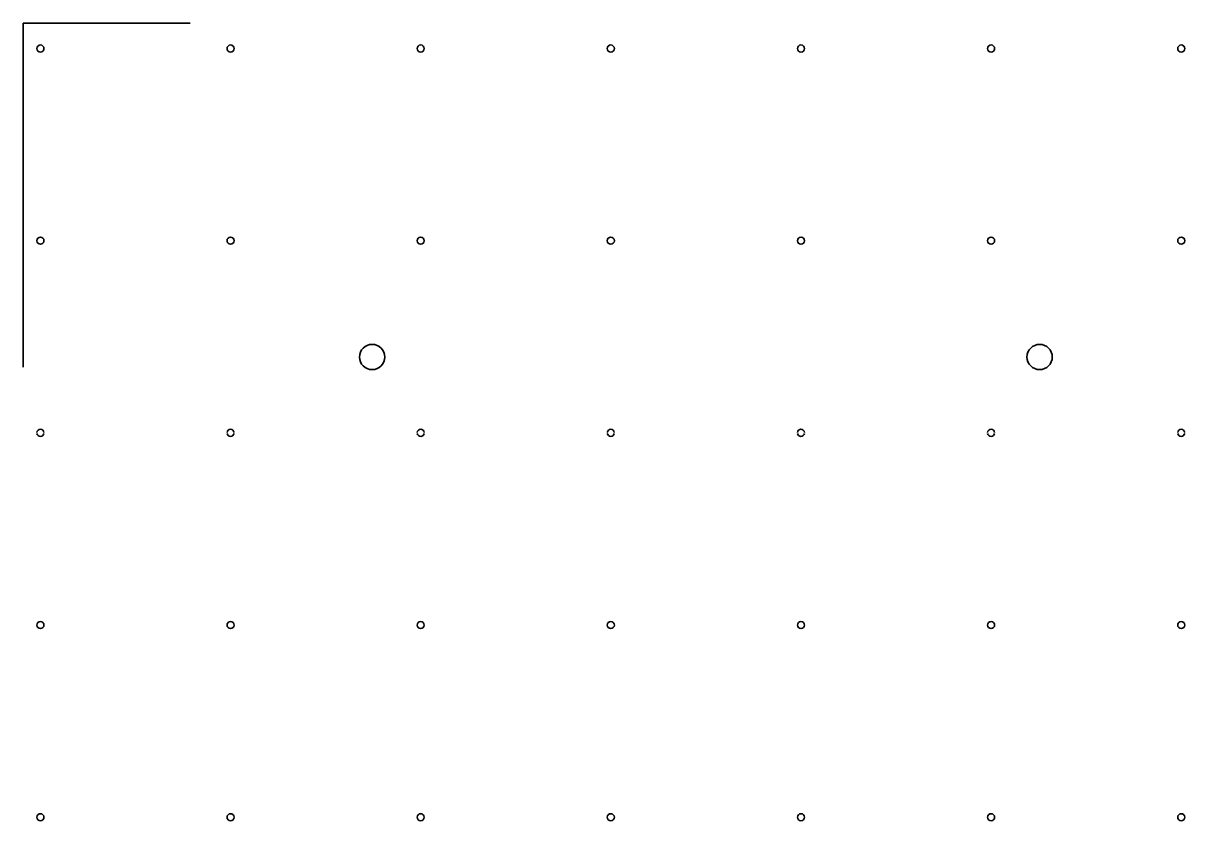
# Model space of a CAD drawing. Header units: millimetres. Extents: x -5937 to 68925, y -3068 to 5300.
# Drawn here: x 38713 to 39861, y 2054 to 2843 of the extents above; entities that cross this region are included whole.
import ezdxf

# ---------------------------------------------------------------- set-up
doc = ezdxf.new("R2010")
doc.units = ezdxf.units.MM
doc.header["$LTSCALE"] = 7

msp = doc.modelspace()

# ---------------------------------------------------------------- linework, layer by layer
at = {"color": 7, "linetype": 'Continuous', "lineweight": 35}
for p, q in [((38712.792, 2842.541), (38712.792, 2502.541)), ((38877.792, 2842.541), (38712.792, 2842.541))]:
    msp.add_line(p, q, dxfattribs=at)
for centre, radius in [((38729.792, 2817.541), 3.5), ((38917.792, 2817.541), 3.5), ((39105.792, 2817.541), 3.5), ((39293.792, 2817.541), 3.5), ((39481.792, 2817.541), 3.5), ((39669.792, 2817.541), 3.5), ((39857.792, 2817.541), 3.5), ((38729.792, 2627.541), 3.5), ((38917.792, 2627.541), 3.5), ((39105.792, 2627.541), 3.5), ((39293.792, 2627.541), 3.5), ((39481.792, 2627.541), 3.5), ((39669.792, 2627.541), 3.5), ((39857.792, 2627.541), 3.5), ((39057.792, 2512.541), 12.5), ((39717.792, 2512.541), 12.5), ((38729.792, 2247.541), 3.5), ((38917.792, 2247.541), 3.5), ((39105.792, 2247.541), 3.5), ((39293.792, 2247.541), 3.5), ((39481.792, 2247.541), 3.5), ((39669.792, 2247.541), 3.5), ((39857.792, 2247.541), 3.5), ((38729.792, 2057.541), 3.5), ((38917.792, 2057.541), 3.5), ((39105.792, 2057.541), 3.5), ((39293.792, 2057.541), 3.5), ((39481.792, 2057.541), 3.5), ((39669.792, 2057.541), 3.5), ((39857.792, 2057.541), 3.5)]:
    msp.add_circle(centre, radius, dxfattribs=at)
for centre, start, end in [((38729.792, 2437.541), 8.213211, 171.786789), ((38729.792, 2437.541), 188.213211, 351.786789), ((38917.792, 2437.541), 8.213211, 171.786789), ((38917.792, 2437.541), 188.213211, 351.786789), ((39105.792, 2437.541), 8.213211, 171.786789), ((39105.792, 2437.541), 188.213211, 351.786789), ((39293.792, 2437.541), 8.213211, 171.786789), ((39293.792, 2437.541), 188.213211, 351.786789), ((39481.792, 2437.541), 8.213211, 171.786789), ((39481.792, 2437.541), 188.213211, 351.786789), ((39669.792, 2437.541), 8.213211, 171.786789), ((39669.792, 2437.541), 188.213211, 351.786789), ((39857.792, 2437.541), 8.213211, 171.786789), ((39857.792, 2437.541), 188.213211, 351.786789)]:
    msp.add_arc(centre, 3.5, start, end, dxfattribs=at)

doc.saveas('drawing.dxf')
